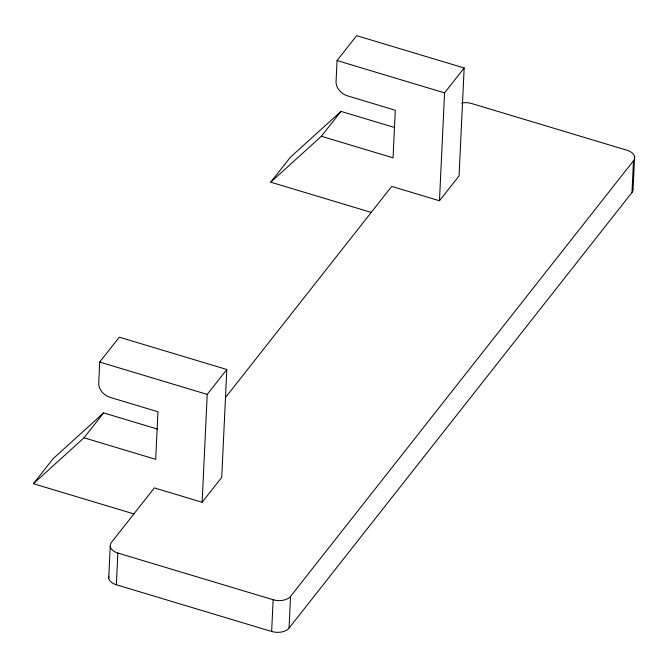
<?xml version="1.0" encoding="UTF-8"?>
<svg xmlns="http://www.w3.org/2000/svg" width="668" height="668" viewBox="0 0 668 668"><rect width="100%" height="100%" fill="white"/><g stroke="black" fill="none" stroke-linecap="round" stroke-linejoin="round"><path stroke-width="1" d="M634.6 156.813L633.105 188.543A13.135 7.774 2.7 0 1 631.986 192.476L289.035 628.154A13.135 7.774 2.7 0 1 271.642 631.477L116.349 584.767L117.844 553.037A13.135 7.774 2.7 0 1 111.347 542.533L154.35 487.899L202.137 502.269L221.726 477.378L226.819 369.504L119.305 337.165L99.707 362.064L98.714 383.215A13.135 9.753 38.2 0 0 110.162 397.385L157.94 411.755L155.694 459.342L84.026 437.79L33.4 483.699L133.942 513.934M108.725 578.196L110.228 546.474M202.137 502.269L207.222 394.404L226.819 369.504M271.642 631.477L273.137 599.747L117.844 553.037M289.035 628.154L290.53 596.424L633.481 160.754A13.135 7.774 2.7 0 0 626.976 150.242L471.683 103.532A13.135 7.774 2.7 0 0 461.646 103.022M225.483 397.535L391.699 186.389L439.477 200.759L459.075 175.859L464.16 67.994L356.654 35.654L337.056 60.546L336.054 81.705A13.135 9.753 38.2 0 0 347.502 95.866L395.289 110.245L393.043 157.832L321.366 136.272L270.74 182.18L371.283 212.424M439.477 200.759L444.562 92.885L464.16 67.994M631.986 192.476L633.481 160.754M33.4 483.699L52.997 458.799L103.623 412.891L157.372 429.065M270.74 182.18L290.338 157.289L340.964 111.381L394.721 127.546M84.026 437.79L103.623 412.891M321.366 136.272L340.964 111.381M337.056 60.546L444.562 92.885M99.707 362.064L207.222 394.404M116.349 584.767A13.135 7.774 2.7 0 1 108.851 576.175M290.53 596.424A13.135 7.774 2.7 0 1 273.137 599.747"/></g></svg>
